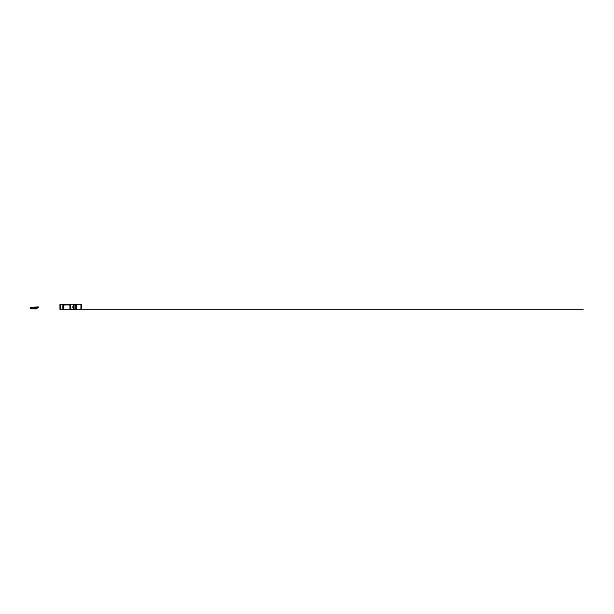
<?xml version="1.0" encoding="UTF-8"?>
<svg xmlns="http://www.w3.org/2000/svg" width="614" height="614" viewBox="0 0 614 614"><rect width="100%" height="100%" fill="white"/><g stroke="black" fill="none" stroke-linecap="round" stroke-linejoin="round"><path stroke-width="0.46" stroke-dasharray="3.07 2.3" d="M73.741 306.156L72.391 306.156L72.391 307.844M72.644 307.169L72.053 307.844"/><path stroke-width="0.92" d="M31.667 307.929L31.805 308.328M35.827 308.005L35.789 308.328M64.34 304.797L70.357 304.797M76.182 304.797L75.015 304.46M33.356 307.913L30.7 307.913L30.7 308.696M35.121 307.913L36.886 307.913L36.886 308.696L30.7 308.596M30.7 308.021L36.886 308.021M30.7 308.167L36.886 308.105M30.869 308.274L36.717 308.274M70.694 309.203L72.053 309.54M583.3 309.54L60.011 309.54L60.011 304.46L81.355 304.46L81.355 309.54M81.017 304.46L81.017 309.54M76.19 304.46L76.19 309.54M75.852 304.46L75.852 309.54M73.941 304.46L73.941 309.54M73.741 304.46L73.741 309.54M70.694 308.865L70.694 309.54M70.357 304.46L70.357 309.54M70.019 304.46L70.019 309.54M64.171 304.46L64.171 305.135M63.234 304.46L63.234 309.54M62.897 304.46L62.897 309.54M60.349 309.54L60.349 304.46L60.318 305.281M36.717 308.105L30.869 308.105M35.528 307.982L32.058 307.982M38.498 307.138L33.01 307.484L38.498 307.138"/></g></svg>
